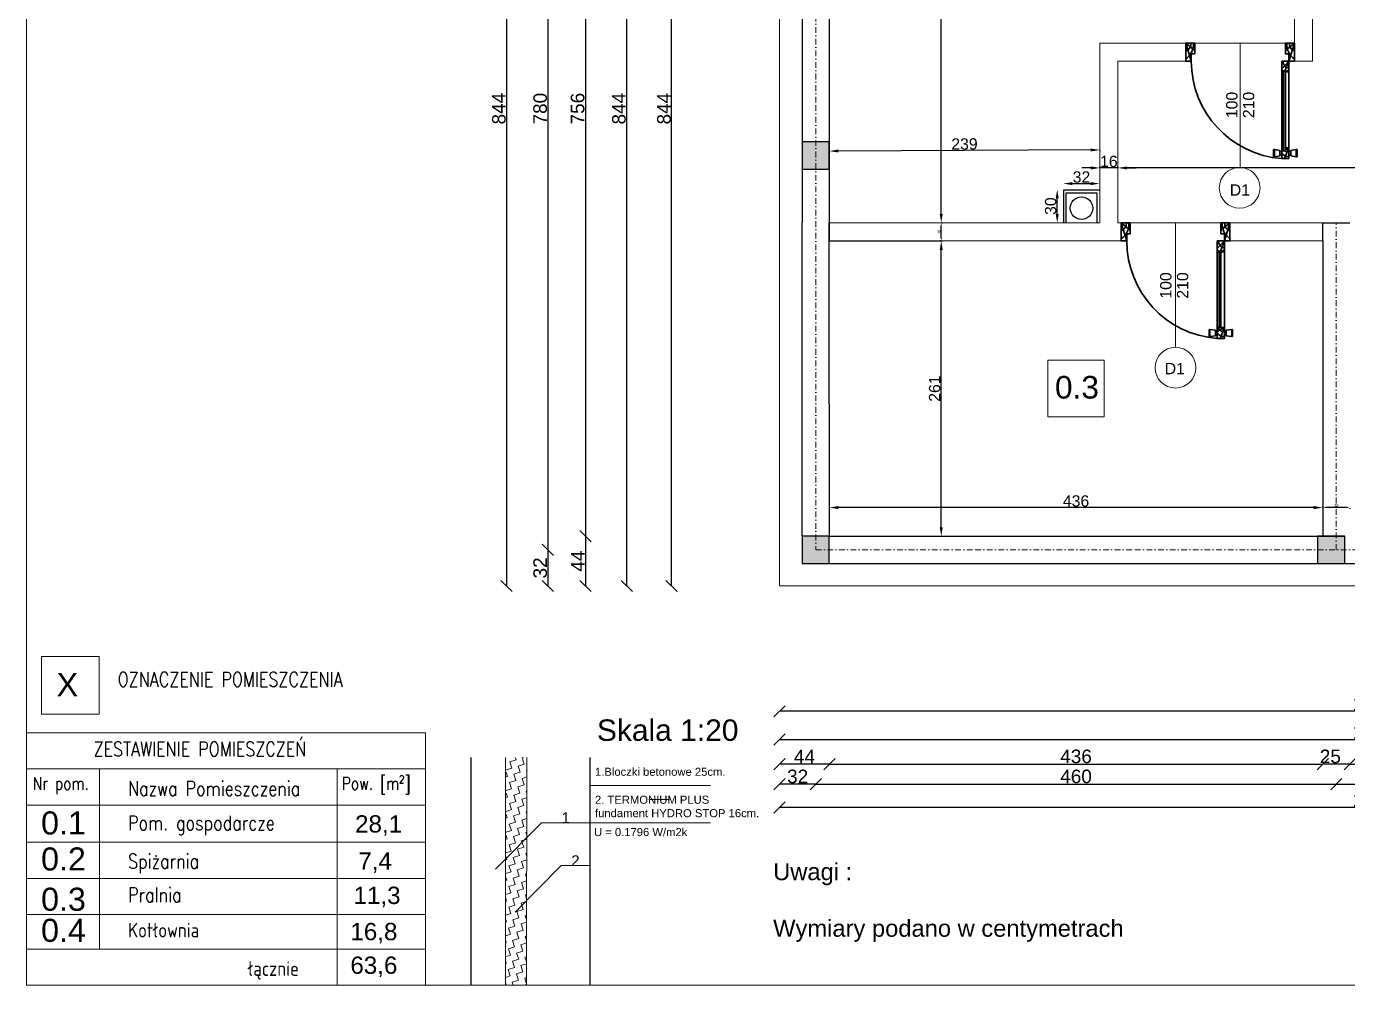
# Model space of a CAD drawing. Header units: millimetres. Extents: x -635 to 1702, y -323 to 1145.
# Drawn here: x -635 to 532, y -323 to 525 of the extents above; entities that cross this region are included whole.
import ezdxf
from ezdxf.enums import TextEntityAlignment as Align

# ---------------------------------------------------------------- set-up
doc = ezdxf.new("R2010")
doc.units = ezdxf.units.MM
doc.linetypes.add('DASHED2', pattern=[9.525, 6.35, -3.175])
doc.linetypes.add('KRESKAKROPKAX2', pattern=[50.8, 25.4, -12.7, 0, -12.7])
doc.layers.get('0').update_dxf_attribs({"lineweight": 30})
doc.layers.get('Defpoints').update_dxf_attribs({"lineweight": 30})
for name, color, linetype, lineweight in [('Detale', 1, 'Continuous', 30), ('Izolacja', 7, 'Continuous', 30), ('sciany', 7, 'Continuous', 80), ('Tabelka', 7, 'Continuous', 30), ('wewnetrzne', 7, 'Continuous', 30), ('wymiary', 201, 'Continuous', 30)]:
    doc.layers.add(name, color=color, linetype=linetype, lineweight=lineweight)
doc.layers.add('Przekrój', color=7, linetype='Continuous')
doc.layers.add('Wentylacka', color=8, linetype='Continuous')
doc.styles.get("Standard").update_dxf_attribs({"font": 'arial.ttf'})
doc.styles.add('styl1', font='simplex.shx', dxfattribs={"width": 0.8, "height": 125})
doc.dimstyles.new('ISO-25', dxfattribs={"dimtxt": 2.5, "dimasz": 2.5, "dimexe": 1.25, "dimexo": 0.625, "dimtad": 1, "dimtxsty": 'Standard', "dimcen": 2.5, "dimadec": 0, "dimazin": 0, "dimtfac": 1, "dimtmove": 0, "dimatfit": 3, "dimfxl": 1, "dimarcsym": 0})
doc.dimstyles.new('wnetrze', dxfattribs={"dimtxt": 10, "dimasz": 8, "dimexe": 1.25, "dimexo": 0.625, "dimtad": 1, "dimdec": 0, "dimtxsty": 'Standard', "dimblk1": 'OBLIQUE', "dimcen": 2.5, "dimadec": 0, "dimazin": 0, "dimtfac": 1, "dimtdec": 0, "dimtmove": 0, "dimatfit": 3, "dimfxl": 1, "dimarcsym": 0})

# ---------------------------------------------------------------- blocks, each defined once
blk = doc.blocks.new('D-01-600')
for p, q in [((-15, 588.5), (-15, 628.5)), ((-10, 628.5), (-15, 628.5)), ((-10, 588.5), (-15, 588.5)), ((20, 623.5), (-10, 628.5)), ((-10, 588.5), (-10, 628.5)), ((20, 593.5), (-10, 588.5)), ((20, 593.5), (20, 623.5)), ((30, 618.5), (20, 618.5)), ((30, 598.5), (20, 598.5)), ((30, 638.5), (70, 638.5)), ((30, 578.5), (30, 638.5)), ((30, 578.5), (54.1, 638.5)), ((30, 578.5), (70, 601)), ((70, 578.5), (70, 638.5)), ((70, 618.5), (80, 618.5)), ((70, 598.5), (80, 598.5)), ((80, 623.5), (110, 628.5)), ((80, 593.5), (80, 623.5)), ((80, 593.5), (110, 588.5)), ((110, 588.5), (110, 628.5)), ((110, 628.5), (115, 628.5)), ((110, 588.5), (115, 588.5)), ((115, 588.5), (115, 628.5)), ((30, 160), (30, 578.5)), ((30, 578.5), (70, 578.5)), ((50, 160), (50, 578.5)), ((60, 160), (60, 578.5)), ((70, 160), (70, 578.5)), ((30, 160), (70, 160)), ((30, 160), (30, 100)), ((30, 100), (54.1, 160)), ((70, 160), (70, 100)), ((30, 100), (0, 0)), ((30, 100), (70, 142.5)), ((30, 100), (70, 100)), ((570, 100), (600, 0)), ((0, 0), (50, 40.7)), ((600, 0), (550, 40.7))]:
    blk.add_line(p, q)
for points in [[(30, 60), (30, 100), (0, 100), (0, 0), (50, 0), (50, 60)], [(570, 60), (570, 100), (600, 100), (600, 0), (550, 0), (550, 60)]]:
    blk.add_lwpolyline(points, close=True)
for centre, radius, start, end in [((34.1, 585.9), 42, 31.3101, 95.62688), ((39.4, 576), 24.2, 6.04182, 112.89369), ((30, 100), 540, 0, 85.75198), ((50, 121.4), 34.3, 54.32716, 125.75666), ((-53.7, 7.7), 96.3, 355.39216, 56.0902), ((24.1, 100.8), 39.4, 358.8582, 81.3705), ((653.7, 7.7), 96.3, 123.9098, 184.60784), ((-12.7, 4.4), 41, 353.86117, 71.95721), ((612.7, 4.4), 41, 108.04279, 186.13883)]:
    blk.add_arc(centre, radius, start, end)
blk = doc.blocks.new('_Oblique')
at = {"color": 0, "linetype": 'ByBlock', "lineweight": -2}
blk.add_line((-0.5, -0.5), (0.5, 0.5), dxfattribs=at)
blk = doc.blocks.new('*D13')
at = {"layer": 'Defpoints', "color": 0, "transparency": 16777216}
for p in [(30.4, 874.5), (-210.8, 30.5), (30.4, 30.5)]:
    blk.add_point(p, dxfattribs=at)
at = {"layer": 'wymiary', "color": 0, "lineweight": -2, "transparency": 16777216}
blk.add_line((-210.8, 874.5), (-210.8, 30.5), dxfattribs=at)
at = {"layer": 'wymiary', "color": 0, "lineweight": -2, "transparency": 16777216, "xscale": 10, "yscale": 10, "zscale": 10}
for p, rotation in [((-210.8, 874.5), 90), ((-210.8, 30.5), 270)]:
    blk.add_blockref('_Oblique', p, dxfattribs=dict(at, rotation=rotation))
at = {"layer": 'wymiary', "color": 0, "lineweight": 13, "transparency": 16777216, "insert": (-217.6, 452.5), "char_height": 12, "attachment_point": 5, "rotation": 90}
blk.add_mtext('844', dxfattribs=at)
blk = doc.blocks.new('*D14')
at = {"layer": 'Defpoints', "color": 0, "transparency": 16777216}
for p in [(62.4, 842.5), (-174.3, 62.5), (62.4, 62.5)]:
    blk.add_point(p, dxfattribs=at)
at = {"layer": 'wymiary', "color": 0, "lineweight": -2, "transparency": 16777216}
blk.add_line((-174.3, 842.5), (-174.3, 62.5), dxfattribs=at)
at = {"layer": 'wymiary', "color": 0, "lineweight": -2, "transparency": 16777216, "xscale": 10, "yscale": 10, "zscale": 10}
for p, rotation in [((-174.3, 842.5), 90), ((-174.3, 62.5), 270)]:
    blk.add_blockref('_Oblique', p, dxfattribs=dict(at, rotation=rotation))
at = {"layer": 'wymiary', "color": 0, "lineweight": 13, "transparency": 16777216, "insert": (-181.1, 452.5), "char_height": 12, "attachment_point": 5, "rotation": 90}
blk.add_mtext('780', dxfattribs=at)
blk = doc.blocks.new('*D15')
at = {"layer": 'Defpoints', "color": 0, "transparency": 16777216}
for p in [(62.4, 62.5), (-174.3, 30.5), (50.4, 30.5)]:
    blk.add_point(p, dxfattribs=at)
at = {"layer": 'wymiary', "color": 0, "lineweight": -2, "transparency": 16777216}
blk.add_line((-174.3, 62.5), (-174.3, 30.5), dxfattribs=at)
at = {"layer": 'wymiary', "color": 0, "lineweight": -2, "transparency": 16777216, "xscale": 10, "yscale": 10, "zscale": 10}
for p, rotation in [((-174.3, 62.5), 90), ((-174.3, 30.5), 270)]:
    blk.add_blockref('_Oblique', p, dxfattribs=dict(at, rotation=rotation))
at = {"layer": 'wymiary', "color": 0, "lineweight": 13, "transparency": 16777216, "insert": (-181.1, 46.5), "char_height": 12, "attachment_point": 5, "rotation": 90}
blk.add_mtext('32', dxfattribs=at)
blk = doc.blocks.new('*D17')
at = {"layer": 'Defpoints', "color": 0, "transparency": 16777216}
for p in [(74.4, 830.5), (-141.2, 74.5), (74.4, 74.5)]:
    blk.add_point(p, dxfattribs=at)
at = {"layer": 'wymiary', "color": 0, "lineweight": -2, "transparency": 16777216}
blk.add_line((-141.2, 830.5), (-141.2, 74.5), dxfattribs=at)
at = {"layer": 'wymiary', "color": 0, "lineweight": -2, "transparency": 16777216, "xscale": 10, "yscale": 10, "zscale": 10}
for p, rotation in [((-141.2, 830.5), 90), ((-141.2, 74.5), 270)]:
    blk.add_blockref('_Oblique', p, dxfattribs=dict(at, rotation=rotation))
at = {"layer": 'wymiary', "color": 0, "lineweight": 13, "transparency": 16777216, "insert": (-148, 452.5), "char_height": 12, "attachment_point": 5, "rotation": 90}
blk.add_mtext('756', dxfattribs=at)
blk = doc.blocks.new('*D18')
at = {"layer": 'Defpoints', "color": 0, "transparency": 16777216}
for p in [(74.4, 74.5), (-141.2, 30.5), (74.4, 30.5)]:
    blk.add_point(p, dxfattribs=at)
at = {"layer": 'wymiary', "color": 0, "lineweight": -2, "transparency": 16777216}
blk.add_line((-141.2, 74.5), (-141.2, 30.5), dxfattribs=at)
at = {"layer": 'wymiary', "color": 0, "lineweight": -2, "transparency": 16777216, "xscale": 10, "yscale": 10, "zscale": 10}
for p, rotation in [((-141.2, 74.5), 90), ((-141.2, 30.5), 270)]:
    blk.add_blockref('_Oblique', p, dxfattribs=dict(at, rotation=rotation))
at = {"layer": 'wymiary', "color": 0, "lineweight": 13, "transparency": 16777216, "insert": (-147.8, 52.5), "char_height": 12, "attachment_point": 5, "rotation": 90}
blk.add_mtext('44', dxfattribs=at)
blk = doc.blocks.new('*D20')
at = {"layer": 'Defpoints', "color": 0, "transparency": 16777216}
for p in [(-104.7, 874.5), (30.4, 874.5), (30.4, 30.5)]:
    blk.add_point(p, dxfattribs=at)
at = {"layer": 'wymiary', "color": 0, "lineweight": -2, "transparency": 16777216}
blk.add_line((-104.7, 30.5), (-104.7, 874.5), dxfattribs=at)
at = {"layer": 'wymiary', "color": 0, "lineweight": -2, "transparency": 16777216, "xscale": 10, "yscale": 10, "zscale": 10}
for p, rotation in [((-104.7, 874.5), 90), ((-104.7, 30.5), 270)]:
    blk.add_blockref('_Oblique', p, dxfattribs=dict(at, rotation=rotation))
at = {"layer": 'wymiary', "color": 0, "lineweight": 13, "transparency": 16777216, "insert": (-111.5, 452.5), "char_height": 12, "attachment_point": 5, "rotation": 90}
blk.add_mtext('844', dxfattribs=at)
blk = doc.blocks.new('*D21')
at = {"layer": 'Defpoints', "color": 0, "transparency": 16777216}
for p in [(-65, 874.5), (30.4, 874.5), (30.4, 30.5)]:
    blk.add_point(p, dxfattribs=at)
at = {"layer": 'wymiary', "color": 0, "lineweight": -2, "transparency": 16777216}
blk.add_line((-65, 30.5), (-65, 874.5), dxfattribs=at)
at = {"layer": 'wymiary', "color": 0, "lineweight": -2, "transparency": 16777216, "xscale": 10, "yscale": 10, "zscale": 10}
for p, rotation in [((-65, 874.5), 90), ((-65, 30.5), 270)]:
    blk.add_blockref('_Oblique', p, dxfattribs=dict(at, rotation=rotation))
at = {"layer": 'wymiary', "color": 0, "lineweight": 13, "transparency": 16777216, "insert": (-71.7, 452.5), "char_height": 12, "attachment_point": 5, "rotation": 90}
blk.add_mtext('844', dxfattribs=at)
blk = doc.blocks.new('*D22')
at = {"layer": 'Defpoints', "color": 0, "transparency": 16777216}
for p in [(30.4, 30.5), (1080.4, 30.5), (30.4, -165.3)]:
    blk.add_point(p, dxfattribs=at)
at = {"layer": 'wymiary', "color": 0, "lineweight": -2, "transparency": 16777216}
blk.add_line((1080.4, -165.3), (30.4, -165.3), dxfattribs=at)
at = {"layer": 'wymiary', "color": 0, "lineweight": -2, "transparency": 16777216, "xscale": 10, "yscale": 10, "zscale": 10, "rotation": 180}
blk.add_blockref('_Oblique', (30.4, -165.3), dxfattribs=at)
at = {"layer": 'wymiary', "color": 0, "lineweight": -2, "transparency": 16777216, "xscale": 10, "yscale": 10, "zscale": 10}
blk.add_blockref('_Oblique', (1080.4, -165.3), dxfattribs=at)
at = {"layer": 'wymiary', "color": 0, "lineweight": 13, "transparency": 16777216, "insert": (555.4, -158.6), "char_height": 12, "attachment_point": 5}
blk.add_mtext('1050', dxfattribs=at)
blk = doc.blocks.new('*D23')
at = {"layer": 'Defpoints', "color": 0, "transparency": 16777216}
for p in [(30.4, 74.5), (74.4, 74.5), (30.4, -126.9)]:
    blk.add_point(p, dxfattribs=at)
at = {"layer": 'wymiary', "color": 0, "lineweight": -2, "transparency": 16777216}
blk.add_line((74.4, -126.9), (30.4, -126.9), dxfattribs=at)
at = {"layer": 'wymiary', "color": 0, "lineweight": -2, "transparency": 16777216, "xscale": 10, "yscale": 10, "zscale": 10, "rotation": 180}
blk.add_blockref('_Oblique', (30.4, -126.9), dxfattribs=at)
at = {"layer": 'wymiary', "color": 0, "lineweight": -2, "transparency": 16777216, "xscale": 10, "yscale": 10, "zscale": 10}
blk.add_blockref('_Oblique', (74.4, -126.9), dxfattribs=at)
at = {"layer": 'wymiary', "color": 0, "lineweight": 13, "transparency": 16777216, "insert": (52.4, -120.3), "char_height": 12, "attachment_point": 5}
blk.add_mtext('44', dxfattribs=at)
blk = doc.blocks.new('*D24')
at = {"layer": 'Defpoints', "color": 0, "transparency": 16777216}
for p in [(74.4, 74.5), (510.4, 74.5), (510.4, -126.9)]:
    blk.add_point(p, dxfattribs=at)
at = {"layer": 'wymiary', "color": 0, "lineweight": -2, "transparency": 16777216}
blk.add_line((74.4, -126.9), (510.4, -126.9), dxfattribs=at)
at = {"layer": 'wymiary', "color": 0, "lineweight": -2, "transparency": 16777216, "xscale": 10, "yscale": 10, "zscale": 10, "rotation": 180}
blk.add_blockref('_Oblique', (74.4, -126.9), dxfattribs=at)
at = {"layer": 'wymiary', "color": 0, "lineweight": -2, "transparency": 16777216, "xscale": 10, "yscale": 10, "zscale": 10}
blk.add_blockref('_Oblique', (510.4, -126.9), dxfattribs=at)
at = {"layer": 'wymiary', "color": 0, "lineweight": 13, "transparency": 16777216, "insert": (292.4, -120.2), "char_height": 12, "attachment_point": 5}
blk.add_mtext('436', dxfattribs=at)
blk = doc.blocks.new('*D25')
at = {"layer": 'Defpoints', "color": 0, "transparency": 16777216}
for p in [(510.4, 74.5), (534.4, 74.5), (510.4, -126.9)]:
    blk.add_point(p, dxfattribs=at)
at = {"layer": 'wymiary', "color": 0, "lineweight": -2, "transparency": 16777216}
blk.add_line((534.4, -126.9), (510.4, -126.9), dxfattribs=at)
at = {"layer": 'wymiary', "color": 0, "lineweight": -2, "transparency": 16777216, "xscale": 10, "yscale": 10, "zscale": 10, "rotation": 180}
blk.add_blockref('_Oblique', (510.4, -126.9), dxfattribs=at)
at = {"layer": 'wymiary', "color": 0, "lineweight": -2, "transparency": 16777216, "xscale": 10, "yscale": 10, "zscale": 10}
blk.add_blockref('_Oblique', (534.4, -126.9), dxfattribs=at)
at = {"layer": 'wymiary', "color": 0, "lineweight": 13, "transparency": 16777216, "insert": (517.1, -120.2), "char_height": 12, "attachment_point": 5}
blk.add_mtext('25', dxfattribs=at)
blk = doc.blocks.new('*D26')
at = {"layer": 'Defpoints', "color": 0, "transparency": 16777216}
for p in [(534.4, 74.5), (719.4, 74.5), (719.4, -126.9)]:
    blk.add_point(p, dxfattribs=at)
at = {"layer": 'wymiary', "color": 0, "lineweight": -2, "transparency": 16777216}
blk.add_line((534.4, -126.9), (719.4, -126.9), dxfattribs=at)
at = {"layer": 'wymiary', "color": 0, "lineweight": -2, "transparency": 16777216, "xscale": 10, "yscale": 10, "zscale": 10, "rotation": 180}
blk.add_blockref('_Oblique', (534.4, -126.9), dxfattribs=at)
at = {"layer": 'wymiary', "color": 0, "lineweight": -2, "transparency": 16777216, "xscale": 10, "yscale": 10, "zscale": 10}
blk.add_blockref('_Oblique', (719.4, -126.9), dxfattribs=at)
at = {"layer": 'wymiary', "color": 0, "lineweight": 13, "transparency": 16777216, "insert": (626.9, -120.2), "char_height": 12, "attachment_point": 5}
blk.add_mtext('185', dxfattribs=at)
blk = doc.blocks.new('*D30')
at = {"layer": 'Defpoints', "color": 0, "transparency": 16777216}
for p in [(30.4, 62.5), (62.4, 62.5), (30.4, -144.7)]:
    blk.add_point(p, dxfattribs=at)
at = {"layer": 'wymiary', "color": 0, "lineweight": -2, "transparency": 16777216}
blk.add_line((62.4, -144.7), (30.4, -144.7), dxfattribs=at)
at = {"layer": 'wymiary', "color": 0, "lineweight": -2, "transparency": 16777216, "xscale": 10, "yscale": 10, "zscale": 10, "rotation": 180}
blk.add_blockref('_Oblique', (30.4, -144.7), dxfattribs=at)
at = {"layer": 'wymiary', "color": 0, "lineweight": -2, "transparency": 16777216, "xscale": 10, "yscale": 10, "zscale": 10}
blk.add_blockref('_Oblique', (62.4, -144.7), dxfattribs=at)
at = {"layer": 'wymiary', "color": 0, "lineweight": 13, "transparency": 16777216, "insert": (46.4, -137.9), "char_height": 12, "attachment_point": 5}
blk.add_mtext('32', dxfattribs=at)
blk = doc.blocks.new('*D31')
at = {"layer": 'Defpoints', "color": 0, "transparency": 16777216}
for p in [(62.4, 62.5), (522.4, 62.5), (522.4, -144.7)]:
    blk.add_point(p, dxfattribs=at)
at = {"layer": 'wymiary', "color": 0, "lineweight": -2, "transparency": 16777216}
blk.add_line((62.4, -144.7), (522.4, -144.7), dxfattribs=at)
at = {"layer": 'wymiary', "color": 0, "lineweight": -2, "transparency": 16777216, "xscale": 10, "yscale": 10, "zscale": 10, "rotation": 180}
blk.add_blockref('_Oblique', (62.4, -144.7), dxfattribs=at)
at = {"layer": 'wymiary', "color": 0, "lineweight": -2, "transparency": 16777216, "xscale": 10, "yscale": 10, "zscale": 10}
blk.add_blockref('_Oblique', (522.4, -144.7), dxfattribs=at)
at = {"layer": 'wymiary', "color": 0, "lineweight": 13, "transparency": 16777216, "insert": (292.4, -137.9), "char_height": 12, "attachment_point": 5}
blk.add_mtext('460', dxfattribs=at)
blk = doc.blocks.new('*D32')
at = {"layer": 'Defpoints', "color": 0, "transparency": 16777216}
for p in [(522.4, 62.5), (731.4, 62.5), (731.4, -144.7)]:
    blk.add_point(p, dxfattribs=at)
at = {"layer": 'wymiary', "color": 0, "lineweight": -2, "transparency": 16777216}
blk.add_line((522.4, -144.7), (731.4, -144.7), dxfattribs=at)
at = {"layer": 'wymiary', "color": 0, "lineweight": -2, "transparency": 16777216, "xscale": 10, "yscale": 10, "zscale": 10, "rotation": 180}
blk.add_blockref('_Oblique', (522.4, -144.7), dxfattribs=at)
at = {"layer": 'wymiary', "color": 0, "lineweight": -2, "transparency": 16777216, "xscale": 10, "yscale": 10, "zscale": 10}
blk.add_blockref('_Oblique', (731.4, -144.7), dxfattribs=at)
at = {"layer": 'wymiary', "color": 0, "lineweight": 13, "transparency": 16777216, "insert": (626.9, -137.9), "char_height": 12, "attachment_point": 5}
blk.add_mtext('209', dxfattribs=at)
blk = doc.blocks.new('*D35')
at = {"layer": 'Defpoints', "color": 0, "transparency": 16777216}
for p in [(30.4, 30.5), (1080.4, 30.5), (1080.4, -105.3)]:
    blk.add_point(p, dxfattribs=at)
at = {"layer": 'wymiary', "color": 0, "lineweight": -2, "transparency": 16777216}
blk.add_line((30.4, -105.3), (1080.4, -105.3), dxfattribs=at)
at = {"layer": 'wymiary', "color": 0, "lineweight": -2, "transparency": 16777216, "xscale": 10, "yscale": 10, "zscale": 10, "rotation": 180}
blk.add_blockref('_Oblique', (30.4, -105.3), dxfattribs=at)
at = {"layer": 'wymiary', "color": 0, "lineweight": -2, "transparency": 16777216, "xscale": 10, "yscale": 10, "zscale": 10}
blk.add_blockref('_Oblique', (1080.4, -105.3), dxfattribs=at)
at = {"layer": 'wymiary', "color": 0, "lineweight": 13, "transparency": 16777216, "insert": (555.4, -98.6), "char_height": 12, "attachment_point": 5}
blk.add_mtext('1050', dxfattribs=at)
blk = doc.blocks.new('*D36')
at = {"layer": 'Defpoints', "color": 0, "transparency": 16777216}
for p in [(30.4, 30.5), (1080.4, 30.5), (30.4, -80.3)]:
    blk.add_point(p, dxfattribs=at)
at = {"layer": 'wymiary', "color": 0, "lineweight": -2, "transparency": 16777216}
blk.add_line((1080.4, -80.3), (30.4, -80.3), dxfattribs=at)
at = {"layer": 'wymiary', "color": 0, "lineweight": -2, "transparency": 16777216, "xscale": 10, "yscale": 10, "zscale": 10, "rotation": 180}
blk.add_blockref('_Oblique', (30.4, -80.3), dxfattribs=at)
at = {"layer": 'wymiary', "color": 0, "lineweight": -2, "transparency": 16777216, "xscale": 10, "yscale": 10, "zscale": 10}
blk.add_blockref('_Oblique', (1080.4, -80.3), dxfattribs=at)
at = {"layer": 'wymiary', "color": 0, "lineweight": 13, "transparency": 16777216, "insert": (555.4, -73.5), "char_height": 12, "attachment_point": 5}
blk.add_mtext('1050', dxfattribs=at)
blk = doc.blocks.new('*D62')
at = {"layer": 'Defpoints', "color": 0, "transparency": 16777216}
for p in [(510.4, 99.8), (510.4, 99.8), (534.4, 99.8)]:
    blk.add_point(p, dxfattribs=at)
at = {"layer": 'wymiary', "color": 0, "lineweight": -2, "transparency": 16777216}
for p, q in [((510.4, 99.2), (510.4, 98.6)), ((531.9, 99.8), (512.9, 99.8)), ((534.4, 99.2), (534.4, 98.6))]:
    blk.add_line(p, q, dxfattribs=at)
at = {"layer": 'wymiary', "color": 0, "transparency": 16777216}
for points in [[(512.9, 100.2), (512.9, 99.4), (510.4, 99.8)], [(531.9, 100.2), (531.9, 99.4), (534.4, 99.8)]]:
    blk.add_solid(points, dxfattribs=at)
at = {"layer": 'wymiary', "color": 0, "transparency": 16777216, "insert": (522.4, 101.7), "char_height": 2.5, "attachment_point": 5, "rotation": 0}
blk.add_mtext('25', dxfattribs=at)
blk = doc.blocks.new('*D63')
at = {"layer": 'Defpoints', "color": 0, "transparency": 16777216}
for p in [(74.4, 99.8), (74.4, 99.8), (510.4, 99.8)]:
    blk.add_point(p, dxfattribs=at)
at = {"layer": 'wymiary', "color": 0, "lineweight": -2, "transparency": 16777216}
for p, q in [((74.4, 100.4), (74.4, 101.1)), ((502.4, 99.8), (82.4, 99.8)), ((510.4, 100.4), (510.4, 101.1))]:
    blk.add_line(p, q, dxfattribs=at)
at = {"layer": 'wymiary', "color": 0, "transparency": 16777216}
for points in [[(82.4, 101.2), (82.4, 98.5), (74.4, 99.8)], [(502.4, 101.2), (502.4, 98.5), (510.4, 99.8)]]:
    blk.add_solid(points, dxfattribs=at)
at = {"layer": 'wymiary', "color": 0, "lineweight": 13, "transparency": 16777216, "insert": (292.4, 105.6), "char_height": 10, "attachment_point": 5}
blk.add_mtext('436', dxfattribs=at)
blk = doc.blocks.new('*D66')
at = {"layer": 'Defpoints', "color": 0, "transparency": 16777216}
for p in [(329.4, 400.1), (329.4, 400.1), (1037.2, 400.1)]:
    blk.add_point(p, dxfattribs=at)
at = {"layer": 'wymiary', "color": 0, "lineweight": -2, "transparency": 16777216}
for p, q in [((329.4, 400.7), (329.4, 401.3)), ((1029.2, 400.1), (337.4, 400.1)), ((1037.2, 400.7), (1037.2, 401.3))]:
    blk.add_line(p, q, dxfattribs=at)
at = {"layer": 'wymiary', "color": 0, "transparency": 16777216}
for points in [[(337.4, 401.4), (337.4, 398.7), (329.4, 400.1)], [(1029.2, 401.4), (1029.2, 398.7), (1037.2, 400.1)]]:
    blk.add_solid(points, dxfattribs=at)
at = {"layer": 'wymiary', "color": 0, "lineweight": 13, "transparency": 16777216, "insert": (683.3, 405.8), "char_height": 10, "attachment_point": 5}
blk.add_mtext('707', dxfattribs=at)
blk = doc.blocks.new('*D67')
at = {"layer": 'Defpoints', "color": 0, "transparency": 16777216}
for p in [(313.4, 400.1), (313.4, 400.1), (329.4, 400.1)]:
    blk.add_point(p, dxfattribs=at)
at = {"layer": 'wymiary', "color": 0, "lineweight": -2, "transparency": 16777216}
for p, q in [((305.4, 400.1), (297.4, 400.1)), ((313.4, 400.7), (313.4, 401.3)), ((329.4, 400.1), (313.4, 400.1)), ((329.4, 400.7), (329.4, 401.3)), ((337.4, 400.1), (345.4, 400.1))]:
    blk.add_line(p, q, dxfattribs=at)
at = {"layer": 'wymiary', "color": 0, "transparency": 16777216}
for points in [[(305.4, 401.4), (305.4, 398.7), (313.4, 400.1)], [(337.4, 401.4), (337.4, 398.7), (329.4, 400.1)]]:
    blk.add_solid(points, dxfattribs=at)
at = {"layer": 'wymiary', "color": 0, "lineweight": 13, "transparency": 16777216, "insert": (321.4, 405.8), "char_height": 10, "attachment_point": 5}
blk.add_mtext('16', dxfattribs=at)
blk = doc.blocks.new('*D68')
at = {"layer": 'Defpoints', "color": 0, "transparency": 16777216}
for p in [(74.4, 415), (74.4, 415), (313.4, 416)]:
    blk.add_point(p, dxfattribs=at)
at = {"layer": 'wymiary', "color": 0, "lineweight": -2, "transparency": 16777216}
for p, q in [((74.4, 414.4), (74.4, 413.7)), ((305.4, 416), (82.4, 415)), ((313.4, 415.4), (313.4, 414.7))]:
    blk.add_line(p, q, dxfattribs=at)
at = {"layer": 'wymiary', "color": 0, "transparency": 16777216}
for points in [[(82.4, 416.4), (82.4, 413.7), (74.4, 415)], [(305.4, 417.3), (305.4, 414.6), (313.4, 416)]]:
    blk.add_solid(points, dxfattribs=at)
at = {"layer": 'wymiary', "color": 0, "lineweight": 13, "transparency": 16777216, "insert": (193.8, 421.2), "char_height": 10, "attachment_point": 5, "rotation": 0.2397}
blk.add_mtext('239', dxfattribs=at)
blk = doc.blocks.new('*D69')
at = {"layer": 'Defpoints', "color": 0, "transparency": 16777216}
for p in [(74.4, 335.5), (173.3, 335.5), (74.4, 74.5)]:
    blk.add_point(p, dxfattribs=at)
at = {"layer": 'wymiary', "color": 0, "lineweight": -2, "transparency": 16777216}
for p, q in [((75, 335.5), (174.5, 335.5)), ((173.3, 82.5), (173.3, 327.5)), ((75, 74.5), (174.5, 74.5))]:
    blk.add_line(p, q, dxfattribs=at)
at = {"layer": 'wymiary', "color": 0, "transparency": 16777216}
for points in [[(171.9, 327.5), (174.6, 327.5), (173.3, 335.5)], [(171.9, 82.5), (174.6, 82.5), (173.3, 74.5)]]:
    blk.add_solid(points, dxfattribs=at)
at = {"layer": 'wymiary', "color": 0, "lineweight": 13, "transparency": 16777216, "insert": (167.5, 205), "char_height": 10, "attachment_point": 5, "rotation": 90}
blk.add_mtext('261', dxfattribs=at)
blk = doc.blocks.new('*D70')
at = {"layer": 'Defpoints', "color": 0, "transparency": 16777216}
for p in [(173.3, 351.5), (173.3, 351.5), (173.3, 335.5)]:
    blk.add_point(p, dxfattribs=at)
at = {"layer": 'wymiary', "color": 0, "lineweight": -2, "transparency": 16777216}
for p, q in [((173.9, 351.5), (174.5, 351.5)), ((173.3, 338), (173.3, 349)), ((172.6, 335.5), (172, 335.5))]:
    blk.add_line(p, q, dxfattribs=at)
at = {"layer": 'wymiary', "color": 0, "transparency": 16777216}
for points in [[(172.8, 349), (173.7, 349), (173.3, 351.5)], [(172.8, 338), (173.7, 338), (173.3, 335.5)]]:
    blk.add_solid(points, dxfattribs=at)
at = {"layer": 'wymiary', "color": 0, "transparency": 16777216, "insert": (171.4, 343.5), "char_height": 2.5, "attachment_point": 5, "rotation": 90}
blk.add_mtext('16', dxfattribs=at)
blk = doc.blocks.new('*D71')
at = {"layer": 'Defpoints', "color": 0, "transparency": 16777216}
for p in [(173.3, 830.5), (173.3, 830.5), (173.3, 351.5)]:
    blk.add_point(p, dxfattribs=at)
at = {"layer": 'wymiary', "color": 0, "lineweight": -2, "transparency": 16777216}
for p, q in [((173.9, 830.5), (174.5, 830.5)), ((173.3, 359.5), (173.3, 822.5)), ((173.9, 351.5), (174.5, 351.5))]:
    blk.add_line(p, q, dxfattribs=at)
at = {"layer": 'wymiary', "color": 0, "transparency": 16777216}
for points in [[(171.9, 822.5), (174.6, 822.5), (173.3, 830.5)], [(171.9, 359.5), (174.6, 359.5), (173.3, 351.5)]]:
    blk.add_solid(points, dxfattribs=at)
at = {"layer": 'wymiary', "color": 0, "lineweight": 13, "transparency": 16777216, "insert": (167.5, 591), "char_height": 10, "attachment_point": 5, "rotation": 90}
blk.add_mtext('479', dxfattribs=at)
blk = doc.blocks.new('*D77')
at = {"layer": 'Defpoints', "color": 0, "transparency": 16777216}
for p in [(275.8, 381.1), (281.1, 381.1), (281.1, 351.5)]:
    blk.add_point(p, dxfattribs=at)
at = {"layer": 'wymiary', "color": 0, "lineweight": -2, "transparency": 16777216}
blk.add_line((275.8, 359.5), (275.8, 373.1), dxfattribs=at)
at = {"layer": 'wymiary', "color": 0, "transparency": 16777216}
for points in [[(274.4, 373.1), (277.1, 373.1), (275.8, 381.1)], [(274.4, 359.5), (277.1, 359.5), (275.8, 351.5)]]:
    blk.add_solid(points, dxfattribs=at)
at = {"layer": 'wymiary', "color": 0, "lineweight": 13, "transparency": 16777216, "insert": (270, 366.3), "char_height": 10, "attachment_point": 5, "rotation": 90}
blk.add_mtext('30', dxfattribs=at)
blk = doc.blocks.new('*D78')
at = {"layer": 'Defpoints', "color": 0, "transparency": 16777216}
for p in [(313.2, 386.2), (281.1, 381.1), (313.2, 381.1)]:
    blk.add_point(p, dxfattribs=at)
at = {"layer": 'wymiary', "color": 0, "lineweight": -2, "transparency": 16777216}
blk.add_line((289.1, 386.2), (305.2, 386.2), dxfattribs=at)
at = {"layer": 'wymiary', "color": 0, "transparency": 16777216}
for points in [[(289.1, 387.6), (289.1, 384.9), (281.1, 386.2)], [(305.2, 387.6), (305.2, 384.9), (313.2, 386.2)]]:
    blk.add_solid(points, dxfattribs=at)
at = {"layer": 'wymiary', "color": 0, "lineweight": 13, "transparency": 16777216, "insert": (297.2, 392), "char_height": 10, "attachment_point": 5}
blk.add_mtext('32', dxfattribs=at)

msp = doc.modelspace()

# ---------------------------------------------------------------- hatches: boundary and pattern name
at = {"lineweight": 18}
h = msp.add_hatch(dxfattribs=at)
h.set_pattern_fill('ZIGZAG', color=256, scale=1.829547, angle=18)
h.set_pattern_definition([(18, (-11621.359, -3796.716), (3.729487, 7.3195304), [5.808812, -5.808812]), (108, (-11615.8347, -3794.921), (-7.3195304, 3.729487), [5.808812, -5.808812])])
h.paths.add_polyline_path([(-193.398, -322.391), (-192.788, -120.993), (-211.084, -121.09), (-211.693, -322.396)])
at = {"layer": 'wewnetrzne', "lineweight": 18}
h = msp.add_hatch(dxfattribs=at)
h.set_pattern_fill('JIS_STN_1E', color=256, scale=5, angle=90)
h.paths.add_polyline_path([(62.365, 423.06), (50.365, 423.06), (50.365, 399.06), (62.365, 399.06)])
h.paths.add_polyline_path([(74.365, 423.06), (62.365, 423.06), (62.365, 399.06), (74.365, 399.06)])
h.paths.add_polyline_path([(74.365, 62.516), (62.365, 62.516), (62.365, 74.516), (50.365, 74.516), (50.365, 50.516), (74.365, 50.516)])
h.paths.add_polyline_path([(74.365, 74.516), (74.365, 74.516), (62.365, 74.516), (62.365, 62.516), (74.365, 62.516)], flags=17)
h.paths.add_polyline_path([(529.825, 74.516), (505.825, 74.516), (505.825, 62.516), (529.825, 62.516)])
h.paths.add_polyline_path([(529.825, 62.516), (505.825, 62.516), (505.825, 50.516), (529.825, 50.516)])
h.paths.add_polyline_path([(920.365, 74.516), (896.365, 74.516), (896.365, 62.516), (908.365, 62.516), (920.365, 62.516)])
h.paths.add_polyline_path([(920.365, 62.516), (908.365, 62.516), (896.365, 62.516), (896.365, 50.516), (920.365, 50.516)])
h.paths.add_polyline_path([(1061.365, 191.516), (1061.365, 199.081), (1049.365, 199.081), (1049.365, 175.081), (1061.365, 175.081)])
h.paths.add_polyline_path([(1049.365, 199.081), (1037.383, 199.081), (1037.383, 175.081), (1049.365, 175.081)])
h.paths.add_polyline_path([(1049.365, 400.06), (1037.226, 400.06), (1037.226, 379.605), (1037.243, 376.06), (1049.365, 376.06)])
h.paths.add_polyline_path([(1061.124, 400.06), (1049.365, 400.06), (1049.365, 376.06), (1061.226, 376.06), (1061.226, 379.605)])
h.paths.add_polyline_path([(1060.365, 854.516), (1036.365, 854.516), (1036.365, 842.516), (1048.365, 842.516), (1048.396, 830.516), (1060.365, 830.516)])
h.paths.add_polyline_path([(1048.365, 842.516), (1036.365, 842.516), (1036.365, 830.516), (1048.396, 830.516)], flags=17)
h.paths.add_polyline_path([(530.317, 854.516), (506.317, 854.516), (506.317, 842.516), (530.317, 842.516)])
h.paths.add_polyline_path([(530.317, 842.516), (506.317, 842.516), (506.317, 830.516), (530.317, 830.516)])
h.paths.add_polyline_path([(74.365, 854.516), (50.365, 854.516), (50.365, 830.516), (62.365, 830.516), (62.365, 842.516), (74.365, 842.516)])
h.paths.add_polyline_path([(74.365, 842.516), (62.365, 842.516), (62.365, 830.516), (74.365, 830.516)], flags=17)

# ---------------------------------------------------------------- linework, layer by layer
at = {"layer": 'Detale', "lineweight": 25}
msp.add_line((-137.12, -121.042), (-137.12, -322.394), dxfattribs=at)
at = {"layer": 'Detale', "lineweight": 13}
for p, q in [((-137.12, -145.918), (-30.508, -145.918)), ((-85.141, -158.225), (-66.731, -158.225)), ((-66.731, -158.225), (-85.141, -158.225)), ((-220.591, -219.859), (-179.828, -178.732)), ((-179.828, -178.732), (-136.713, -178.732)), ((-137.12, -178.732), (-30.508, -178.732)), ((-203.345, -257.853), (-162.582, -216.725)), ((-162.582, -216.725), (-136.713, -216.725))]:
    msp.add_line(p, q, dxfattribs=at)
at = {"layer": 'Izolacja', "lineweight": 13}
for p, q in [((30.365, 30.516), (30.365, 874.516)), ((1080.365, 30.516), (30.365, 30.516))]:
    msp.add_line(p, q, dxfattribs=at)
at = {"layer": 'Przekrój', "lineweight": 25, "ltscale": 0.5}
msp.add_line((-242.186, -322.394), (-242.186, -121.042), dxfattribs=at)
at = {"layer": 'Przekrój', "lineweight": 13, "ltscale": 0.5}
for p, q in [((-211.693, -322.394), (-211.693, -121.042)), ((-193.159, -322.394), (-192.821, -121.042))]:
    msp.add_line(p, q, dxfattribs=at)
at = {"layer": 'Przekrój', "lineweight": 13}
msp.add_line((-570.425, -163.132), (-570.425, -290.562), dxfattribs=at)
at = {"layer": 'sciany', "lineweight": 25}
for p, q in [((50.365, 596.516), (50.365, 506.516)), ((74.365, 596.516), (74.365, 506.516)), ((50.365, 506.516), (50.365, 351.516)), ((74.365, 506.516), (74.365, 351.516)), ((50.365, 191.516), (50.365, 351.516)), ((74.365, 191.516), (74.365, 351.516)), ((74.365, 351.516), (74.365, 335.516)), ((510.365, 351.516), (534.365, 351.516)), ((510.365, 335.516), (510.365, 191.516)), ((50.365, 74.516), (50.365, 191.516)), ((74.365, 191.516), (74.365, 74.516)), ((510.365, 191.516), (510.365, 74.516))]:
    msp.add_line(p, q, dxfattribs=at)
at = {"layer": 'sciany', "lineweight": 13}
for p, q in [((485.365, 510.516), (477.365, 510.516)), ((485.365, 494.516), (474.165, 494.516)), ((501.365, 494.516), (485.365, 494.516)), ((74.365, 351.516), (74.365, 367.516)), ((50.365, 74.516), (50.365, 50.516)), ((510.365, 74.516), (529.825, 74.516)), ((74.365, 50.516), (50.365, 50.516))]:
    msp.add_line(p, q, dxfattribs=at)
at = {"layer": 'sciany', "lineweight": 25}
for points in [[(50.365, 423.06), (50.365, 399.06), (74.365, 399.06), (74.365, 423.06)], [(50.365, 74.516), (50.365, 50.516), (74.365, 50.516), (74.365, 74.516)], [(505.825, 74.516), (505.825, 50.516), (529.825, 50.516), (529.825, 74.516)]]:
    msp.add_lwpolyline(points, close=True, dxfattribs=at)
for points in [[(74.365, 74.516), (529.825, 74.516)], [(74.365, 50.516), (1037.365, 50.516)]]:
    msp.add_lwpolyline(points, dxfattribs=at)
at = {"layer": 'Tabelka', "lineweight": 13}
for p, q in [((-635.127, -99.281), (-282.346, -99.281)), ((-282.346, -99.281), (-282.346, -322.48)), ((-635.127, -131.207), (-282.346, -131.207)), ((-570.425, -131.207), (-570.425, -163.132)), ((-360.387, -131.207), (-360.387, -163.132)), ((-282.346, -163.132), (-635.127, -163.132)), ((-635.127, -196.047), (-282.346, -196.047)), ((-282.346, -227.973), (-635.127, -227.973)), ((-635.127, -259.891), (-282.346, -259.891)), ((-282.346, -290.562), (-635.127, -290.562)), ((-635.127, -322.48), (-282.346, -322.48)), ((-282.346, -322.48), (-282.346, -322.749))]:
    msp.add_line(p, q, dxfattribs=at)
msp.add_lwpolyline([(1701.612, 1144.532), (1701.612, -322.48), (-635.127, -322.48), (-635.127, 1144.532)], close=True, dxfattribs=at)
at = {"layer": 'Wentylacka', "lineweight": 25}
for p, q in [((281.65, 351.516), (281.65, 380.643)), ((281.65, 380.643), (313.365, 380.643)), ((283.705, 364.581), (283.705, 378.081)), ((283.705, 378.081), (297.205, 378.081)), ((283.705, 351.516), (283.705, 378.081)), ((283.705, 378.081), (310.705, 378.081)), ((297.205, 378.081), (310.705, 378.081)), ((310.705, 378.081), (310.705, 351.516))]:
    msp.add_line(p, q, dxfattribs=at)
at = {"layer": 'Wentylacka', "lineweight": 13}
msp.add_line((310.705, 378.081), (310.705, 364.581), dxfattribs=at)
at = {"layer": 'Wentylacka', "lineweight": 25}
msp.add_circle((297.192, 364.567), 10, dxfattribs=at)
at = {"layer": 'wewnetrzne', "linetype": 'KRESKAKROPKAX2', "lineweight": 13, "ltscale": 0.2}
for p, q in [((62.365, 842.516), (62.365, 455.516)), ((62.365, 455.516), (62.365, 62.516)), ((522.365, 62.516), (522.365, 351.516)), ((62.365, 62.516), (203.365, 62.516)), ((203.365, 62.516), (344.365, 62.516)), ((344.365, 62.516), (485.365, 62.516)), ((485.365, 62.516), (626.365, 62.516))]:
    msp.add_line(p, q, dxfattribs=at)
at = {"layer": 'wewnetrzne', "lineweight": 13}
for p, q in [((485.365, 510.516), (485.365, 830.516)), ((501.365, 494.516), (501.365, 830.516)), ((313.365, 510.516), (313.365, 367.516)), ((397.365, 510.516), (313.365, 510.516)), ((397.365, 510.516), (477.365, 510.516)), ((329.365, 494.516), (329.365, 351.516)), ((394.165, 494.516), (329.365, 494.516)), ((313.365, 367.516), (313.365, 351.516)), ((313.365, 351.516), (74.365, 351.516)), ((340.365, 351.516), (329.365, 351.516)), ((420.365, 351.516), (340.365, 351.516)), ((428.365, 351.516), (510.365, 351.516)), ((74.365, 335.516), (337.165, 335.516)), ((417.165, 335.516), (510.365, 335.516)), ((-360.387, -163.132), (-360.387, -290.562)), ((-360.387, -290.562), (-360.387, -322.48))]:
    msp.add_line(p, q, dxfattribs=at)
at = {"layer": 'wewnetrzne', "lineweight": 25}
msp.add_line((510.365, 335.516), (510.365, 351.516), dxfattribs=at)
at = {"layer": 'wewnetrzne', "lineweight": 13}
for points in [[(267.365, 180.016), (317.365, 180.016), (317.365, 230.016), (267.365, 230.016)], [(-621.905, -82.805), (-570.942, -82.805), (-570.942, -31.843), (-621.905, -31.843)]]:
    msp.add_lwpolyline(points, close=True, dxfattribs=at)
at = {"layer": 'wymiary', "lineweight": 13}
for p, q in [((437.365, 510.516), (437.365, 400.516)), ((380.365, 351.516), (380.365, 241.516))]:
    msp.add_line(p, q, dxfattribs=at)
for centre in [(437.002, 382.519), (380.289, 223.516)]:
    msp.add_circle(centre, 18, dxfattribs=at)

# ---------------------------------------------------------------- block references
at = {"layer": 'wewnetrzne', "lineweight": 0, "xscale": 0.16, "yscale": 0.16, "zscale": 0.16, "rotation": 180}
for p in [(485.365, 510.516), (428.365, 351.516)]:
    msp.add_blockref('D-01-600', p, dxfattribs=at)

# ---------------------------------------------------------------- texts
at = {"layer": 'Detale', "lineweight": 13}
for s, height, p in [('Skala 1:20', 18.9533, (-68.471, -96.566)), ('1', 9.477, (-158.566, -174.283)), ('2', 9.477, (-149.943, -212.277))]:
    msp.add_text(s, height=height, dxfattribs=at).set_placement(p, align=Align.MIDDLE)
at = {"layer": 'Detale', "lineweight": 13, "char_height": 7.10747, "attachment_point": 1}
for s, width, insert in [('1.Bloczki betonowe 25cm.', 128.22595, (-132.7, -130.17)), ('2. TERMONIUM PLUS fundament HYDRO STOP 16cm.', 146.92557, (-132.7, -154.906)), ('U = 0.1796 W/m2k', 106.61204, (-133.594, -183.493))]:
    msp.add_mtext_dynamic_manual_height_columns(s, width=width, gutter_width=47.383, heights=[0], dxfattribs=dict(at, insert=insert))
at = {"layer": 'Tabelka', "lineweight": 13}
for s, p in [('28,1', (-344.708, -187.461)), ('7,4', (-341.869, -220.327)), ('11,3', (-346.066, -250.611)), ('16,8', (-348.859, -282.64)), ('63,6', (-348.859, -312.369))]:
    msp.add_text(s, height=15.2887, dxfattribs=at).set_placement(p)
at = {"layer": 'Tabelka', "lineweight": 13, "attachment_point": 1, "style": 'styl1'}
for s, insert, char_height, width in [('\\pxqc;OZNACZENIE POMIESZCZENIA', (-576.489, -45.607), 12.9038, 242.81513), ('\\pxqc;ZESTAWIENIE POMIESZCZEŃ', (-603.202, -107.164), 12.9038, 242.81513), ('Nr pom.', (-629.511, -138.432), 11.2117, 53.19946), ('Pow. [m²]', (-356.476, -138.432), 11.2117, 70.96808), ('Nazwa Pomieszczenia', (-545.32, -142.047), 12.9038, 179.93186), ('Pom. gospodarcze', (-545.32, -172.544), 12.9038, 179.93186), ('Spiżarnia', (-545.32, -206.286), 12.9038, 179.93186), ('Pralnia', (-545.32, -236.134), 12.9038, 179.93186), ('Kotłownia', (-545.32, -267.28), 12.9038, 179.93186), ('łącznie', (-439.247, -301.303), 12.9038, 179.93186)]:
    msp.add_mtext(s, dxfattribs=dict(at, insert=insert, char_height=char_height, width=width))
at = {"layer": 'wewnetrzne', "linetype": 'DASHED2', "lineweight": 13}
for s, height, p in [('0.3', 20, (273.785, 196.195)), ('X', 20.385, (-608.425, -66.926)), ('0.1', 20.3849, (-622.168, -189.149)), ('0.2', 20.3849, (-622.168, -221.005)), ('0.3', 20.3849, (-622.168, -256.61)), ('0.4', 20.3849, (-622.168, -284.094))]:
    msp.add_text(s, height=height, dxfattribs=at).set_placement(p)
at = {"layer": 'wymiary', "lineweight": 13}
for s, p in [('100', (435.024, 444.098)), ('210', (449.91, 444.098)), ('100', (376.68, 284.52)), ('210', (391.567, 284.52))]:
    msp.add_text(s, height=10, rotation=90, dxfattribs=at).set_placement(p)
for p in [(428.248, 375.604), (370.741, 217.753)]:
    msp.add_text('D1', height=10, dxfattribs=at).set_placement(p)
at = {"layer": 'wymiary', "insert": (24.727, -214.566), "char_height": 15, "attachment_point": 1}
msp.add_mtext_dynamic_manual_height_columns('Uwagi :\\P\\PWymiary podano w centymetrach', width=390.53918, gutter_width=75, heights=[0], dxfattribs=at)

# ---------------------------------------------------------------- dimensions: what is measured, and where the dimension line sits
at = {"layer": 'wymiary', "lineweight": 13}
for base, p1, p2, dimstyle, override, picture, middle in [((-210.813, 30.516), (30.365, 874.516), (30.365, 30.516), 'ISO-25', {"dimtxt": 12, "dimasz": 10, "dimblk1": 'Oblique', "dimblk2": 'Oblique', "dimsah": 1, "dimse1": 1, "dimse2": 1}, '*D13', (-217.565, 452.516)), ((-104.702, 874.516), (30.365, 30.516), (30.365, 874.516), 'ISO-25', {"dimtxt": 12, "dimasz": 10, "dimblk1": 'Oblique', "dimblk2": 'Oblique', "dimsah": 1, "dimse1": 1, "dimse2": 1}, '*D20', (-111.454, 452.516)), ((-64.985, 874.516), (30.365, 30.516), (30.365, 874.516), 'ISO-25', {"dimtxt": 12, "dimasz": 10, "dimblk1": 'Oblique', "dimblk2": 'Oblique', "dimsah": 1, "dimse1": 1, "dimse2": 1}, '*D21', (-71.737, 452.516)), ((-174.313, 62.516), (62.365, 842.516), (62.365, 62.516), 'ISO-25', {"dimtxt": 12, "dimasz": 10, "dimblk1": 'Oblique', "dimblk2": 'Oblique', "dimsah": 1, "dimse1": 1, "dimse2": 1}, '*D14', (-181.065, 452.516)), ((-141.208, 74.516), (74.365, 830.516), (74.365, 74.516), 'ISO-25', {"dimtxt": 12, "dimasz": 10, "dimblk1": 'Oblique', "dimblk2": 'Oblique', "dimsah": 1, "dimse1": 1, "dimse2": 1}, '*D17', (-147.96, 452.516)), ((275.778, 381.078), (281.102, 351.516), (281.102, 381.078), 'wnetrze', {"dimse1": 1, "dimse2": 1}, '*D77', (270.044, 366.297)), ((-141.208, 30.516), (74.365, 74.516), (74.365, 30.516), 'ISO-25', {"dimtxt": 12, "dimasz": 10, "dimblk1": 'Oblique', "dimblk2": 'Oblique', "dimsah": 1, "dimse1": 1, "dimse2": 1}, '*D18', (-147.833, 52.516)), ((-174.313, 30.516), (62.365, 62.516), (50.365, 30.516), 'ISO-25', {"dimtxt": 12, "dimasz": 10, "dimblk1": 'Oblique', "dimblk2": 'Oblique', "dimsah": 1, "dimse1": 1, "dimse2": 1}, '*D15', (-181.069, 46.516))]:
    dim = msp.add_linear_dim(base=base, p1=p1, p2=p2, angle=90, dimstyle=dimstyle, override=override, dxfattribs=at)
    dim.commit()
    dim.dimension.update_dxf_attribs({"geometry": picture, "text_midpoint": middle})
for p1, p2, distance, picture, middle in [((173.257, 351.516), (173.257, 830.516), 0, '*D71', (167.526, 591.016)), ((313.365, 415.995), (74.365, 414.995), 0, '*D68', (193.841, 421.229)), ((74.365, 74.516), (74.365, 335.516), -98.892, '*D69', (167.526, 205.016))]:
    dim = msp.add_aligned_dim(p1=p1, p2=p2, distance=distance, dimstyle='ISO-25', override={"dimtxt": 10, "dimasz": 8}, dxfattribs=at)
    dim.commit()
    dim.dimension.update_dxf_attribs({"geometry": picture, "text_midpoint": middle})
for base, p1, p2, dimstyle, override, picture, middle in [((313.365, 400.06), (329.365, 400.06), (313.365, 400.06), 'ISO-25', {"dimtxt": 10, "dimasz": 8}, '*D67', (321.365, 405.791)), ((313.22, 386.246), (281.102, 381.078), (313.22, 381.078), 'wnetrze', {"dimse1": 1, "dimse2": 1}, '*D78', (297.161, 391.981)), ((74.365, 99.822), (510.365, 99.822), (74.365, 99.822), 'ISO-25', {"dimtxt": 10, "dimasz": 8}, '*D63', (292.365, 105.556)), ((30.365, -126.92), (74.365, 74.516), (30.365, 74.516), 'ISO-25', {"dimtxt": 12, "dimasz": 10, "dimblk1": 'Oblique', "dimblk2": 'Oblique', "dimsah": 1, "dimse1": 1, "dimse2": 1}, '*D23', (52.365, -120.295)), ((510.365, -126.92), (74.365, 74.516), (510.365, 74.516), 'ISO-25', {"dimtxt": 12, "dimasz": 10, "dimblk1": 'Oblique', "dimblk2": 'Oblique', "dimsah": 1, "dimse1": 1, "dimse2": 1}, '*D24', (292.365, -120.164)), ((719.365, -126.92), (534.365, 74.516), (719.365, 74.516), 'ISO-25', {"dimtxt": 12, "dimasz": 10, "dimblk1": 'Oblique', "dimblk2": 'Oblique', "dimsah": 1, "dimse1": 1, "dimse2": 1}, '*D26', (626.865, -120.168)), ((30.365, -144.694), (62.365, 62.516), (30.365, 62.516), 'ISO-25', {"dimtxt": 12, "dimasz": 10, "dimblk1": 'Oblique', "dimblk2": 'Oblique', "dimsah": 1, "dimse1": 1, "dimse2": 1}, '*D30', (46.365, -137.938)), ((522.365, -144.694), (62.365, 62.516), (522.365, 62.516), 'ISO-25', {"dimtxt": 12, "dimasz": 10, "dimblk1": 'Oblique', "dimblk2": 'Oblique', "dimsah": 1, "dimse1": 1, "dimse2": 1}, '*D31', (292.365, -137.942)), ((731.365, -144.694), (522.365, 62.516), (731.365, 62.516), 'ISO-25', {"dimtxt": 12, "dimasz": 10, "dimblk1": 'Oblique', "dimblk2": 'Oblique', "dimsah": 1, "dimse1": 1, "dimse2": 1}, '*D32', (626.865, -137.942)), ((30.365, -165.345), (1080.365, 30.516), (30.365, 30.516), 'ISO-25', {"dimtxt": 12, "dimasz": 10, "dimblk1": 'Oblique', "dimblk2": 'Oblique', "dimsah": 1, "dimse1": 1, "dimse2": 1}, '*D22', (555.365, -158.593)), ((1080.365, -105.307), (30.365, 30.516), (1080.365, 30.516), 'ISO-25', {"dimtxt": 12, "dimasz": 10, "dimblk1": 'Oblique', "dimblk2": 'Oblique', "dimsah": 1, "dimse1": 1, "dimse2": 1}, '*D35', (555.365, -98.556)), ((30.365, -80.281), (1080.365, 30.516), (30.365, 30.516), 'ISO-25', {"dimtxt": 12, "dimasz": 10, "dimblk1": 'Oblique', "dimblk2": 'Oblique', "dimsah": 1, "dimse1": 1, "dimse2": 1}, '*D36', (555.365, -73.529))]:
    dim = msp.add_linear_dim(base=base, p1=p1, p2=p2, dimstyle=dimstyle, override=override, dxfattribs=at)
    dim.commit()
    dim.dimension.update_dxf_attribs({"geometry": picture, "text_midpoint": middle})
dim = msp.add_linear_dim(base=(329.365, 400.06), p1=(1037.226, 400.06), p2=(329.365, 400.06), text='707', dimstyle='ISO-25', override={"dimtxt": 10, "dimasz": 8}, dxfattribs=at)
dim.commit()
dim.dimension.update_dxf_attribs({"geometry": '*D66', "text_midpoint": (683.295, 405.791)})
at = {"layer": 'wymiary'}
dim = msp.add_aligned_dim(p1=(173.257, 335.516), p2=(173.257, 351.516), distance=0, dimstyle='ISO-25', dxfattribs=at)
dim.commit()
dim.dimension.update_dxf_attribs({"geometry": '*D70', "text_midpoint": (171.355, 343.516)})
dim = msp.add_aligned_dim(p1=(534.365, 99.822), p2=(510.365, 99.822), distance=0, text='25', dimstyle='ISO-25', dxfattribs=at)
dim.commit()
dim.dimension.update_dxf_attribs({"geometry": '*D62', "text_midpoint": (522.365, 101.724)})
at = {"layer": 'wymiary', "lineweight": 13}
dim = msp.add_linear_dim(base=(510.365, -126.92), p1=(534.365, 74.516), p2=(510.365, 74.516), text='25', dimstyle='ISO-25', override={"dimtxt": 12, "dimasz": 10, "dimblk1": 'Oblique', "dimblk2": 'Oblique', "dimsah": 1, "dimse1": 1, "dimse2": 1}, dxfattribs=at)
dim.commit()
dim.dimension.update_dxf_attribs({"geometry": '*D25', "text_midpoint": (517.101, -126.92), "dimtype": 160})

doc.saveas('drawing.dxf')
